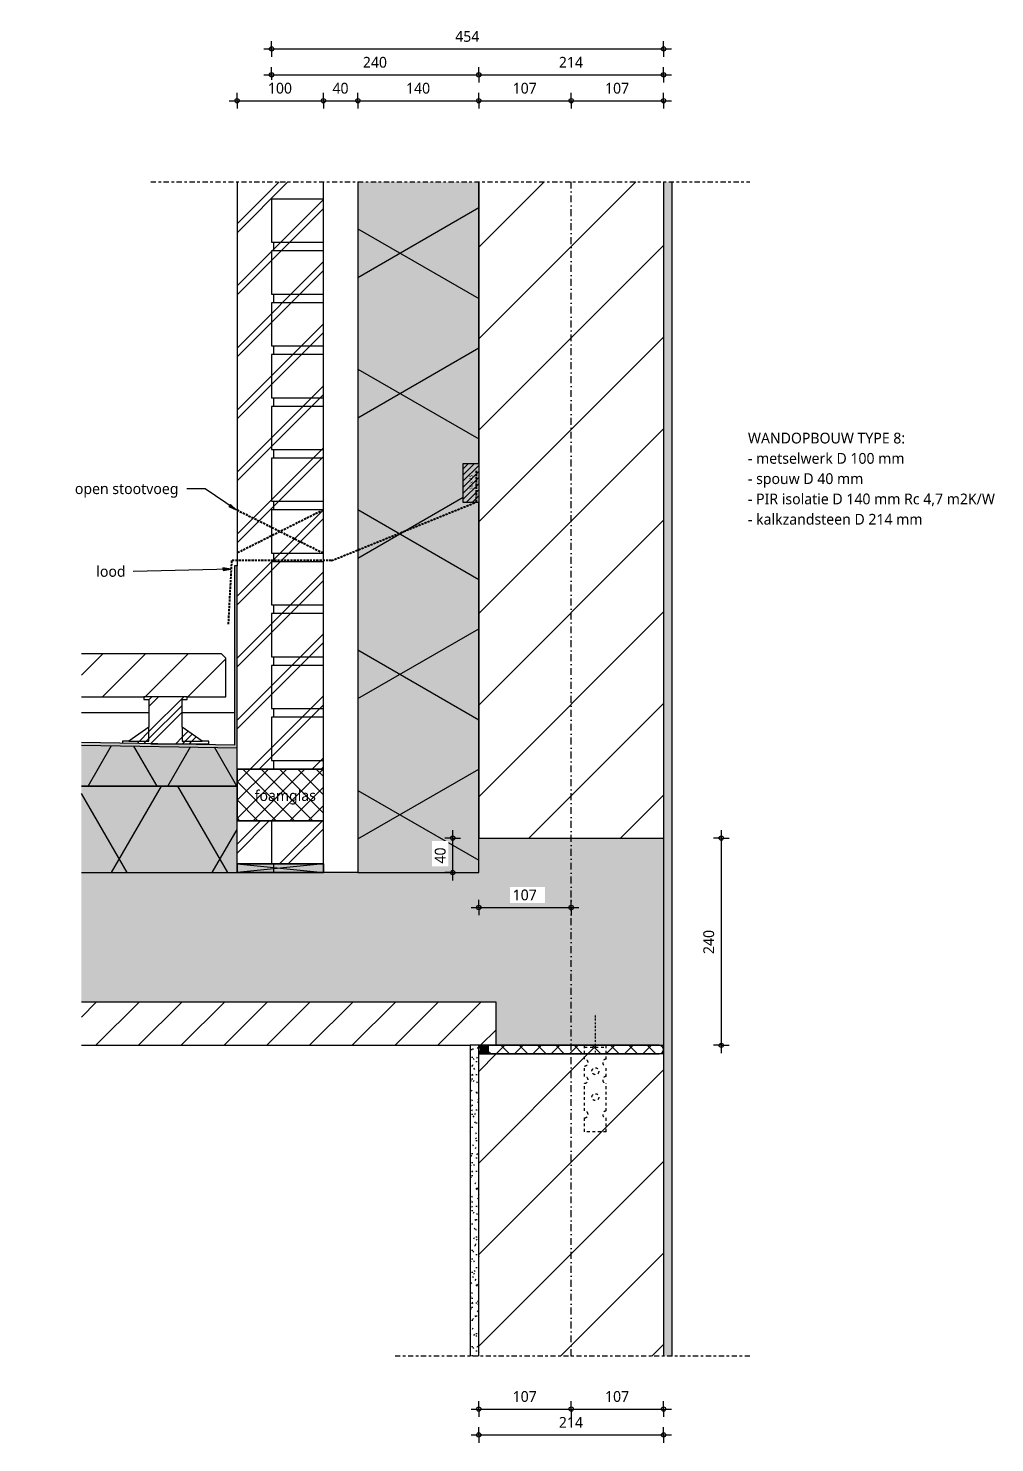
# Model space of a CAD drawing. Header units: millimetres. Extents: x -435 to 27166, y -19117 to 26500.
# Drawn here: x 8158 to 9278, y 15251 to 16889 of the extents above; entities that cross this region are included whole.
import ezdxf

# ---------------------------------------------------------------- set-up
doc = ezdxf.new("R2010")
doc.units = ezdxf.units.MM
for name, pattern in [('Dash', [6.35, 3.175, -3.175]), ('MV_center', [15, 6, -3, 3, -3]), ('MV_hidden', [3.75, 2.5, -1.25]), ('MV_stramien', [16, 8, -4, 0, -4]), ('Streep-stip _ detail', [4, 2, -1, 0, -1])]:
    doc.linetypes.add(name, pattern=pattern)
for name, color, linetype, lineweight in [('A-ANNO-DIMS', 211, 'Continuous', 13), ('A-ANNO-DIMS-5', 211, 'Continuous', 13), ('A-ANNO-NOTE', 131, 'Continuous', 18), ('A-DETL', 90, 'Continuous', 13), ('A-DETL-GENF', 92, 'Continuous', 18), ('A-DETL-MEDM', 33, 'Continuous', 18), ('G-ANNO-TEXT', 231, 'Continuous', 13)]:
    doc.layers.add(name, color=color, linetype=linetype, lineweight=lineweight)
doc.styles.add('Segoe UI_1', font='segoeui.ttf', dxfattribs={"height": 4})
doc.styles.add('Segoe UI_3', font='segoeui.ttf', dxfattribs={"height": 12.5})
doc.styles.add('Segoe UI_B', font='segoeui.ttf', dxfattribs={"height": 12.5})
doc.dimstyles.new('2_5_mm_4', dxfattribs={"dimscale": 304.8, "dimtxt": 13.092049, "dimasz": 0.016404, "dimexe": 0.029528, "dimexo": 0.0625, "dimgap": 0.014764, "dimtad": 1, "dimdec": 0, "dimzin": 0, "dimdsep": 46, "dimtxsty": 'Segoe UI_3', "dimblk1": 'DOTBLANK', "dimblk2": 'DOTBLANK', "dimsah": 1, "dimcen": 0.09, "dimdle": 0.029528, "dimazin": 0, "dimtfac": 1, "dimtdec": 4, "dimtix": 1, "dimtmove": 0, "dimatfit": 3, "dimfxl": 0.029528, "dimfxlon": 1, "dimtvp": 1, "dimtfill": 1, "dimtolj": 1, "dimtzin": 0, "dimarcsym": 2})
pattern_1 = [(45, (0, 0), (-24.74874, 24.74874), [])]
pattern_2 = [(45, (0, 0), (-53.033, 53.033), [])]
pattern_3 = [(45, (0, 0), (-22.45064, 22.45064), []), (45, (7.938, 0), (0, 44.90128), []), (45, (-7.938, 0), (0, 44.90128), [])]
pattern_4 = [(0, (0, 0), (20.32, 5.08), [1.676, -13.564, 1.676, -13.564, -81.28]), (0, (0, 0), (20.32, 5.08), [-30.48, 1.676, -28.804, 1.676, -13.564, -35.56]), (0, (0, 0), (20.32, 5.08), [-76.2, 1.676, -8.484, 1.676, -23.724]), (120, (7.62, 2.54), (-14.559409, 15.0576362), [1.676, -13.564, 1.676, -13.564, -81.28]), (120, (7.62, 2.54), (-14.559409, 15.0576362), [-30.48, 1.676, -28.804, 1.676, -13.564, -35.56]), (120, (7.62, 2.54), (-14.559409, 15.0576362), [-76.2, 1.676, -8.484, 1.676, -23.724]), (240, (10.16, 12.7), (-5.760591, -20.1376362), [1.676, -13.564, 1.676, -13.564, -81.28]), (240, (10.16, 12.7), (-5.760591, -20.1376362), [-30.48, 1.676, -28.804, 1.676, -13.564, -35.56]), (240, (10.16, 12.7), (-5.760591, -20.1376362), [-76.2, 1.676, -8.484, 1.676, -23.724])]
pattern_5 = [(45, (0, 0), (-10.606602, 10.606602), []), (135, (0, 0), (-10.606602, -10.606602), [])]

# ---------------------------------------------------------------- blocks, each defined once
blk = doc.blocks.new('42 isolatie - Type 1-3765957-Details Appartement')
at = {"layer": 'A-DETL-GENF'}
h = blk.add_hatch(color=256, dxfattribs=at)
h.paths.add_polyline_path([(0.3, 0.8), (53.3, 0.8), (53.3, 78.8), (0.3, 79.7), (0.3, 78.8)])
h.paths.add_polyline_path([(103.3, 0.8), (246.4, 0.8), (246.4, 75.8), (103.3, 78), (103.3, 72.9)])
h.paths.add_polyline_path([(705.8, 0.8), (886.1, 0.8), (886.1, 45.5), (705.8, 48.4), (705.8, 45.5)])
at = {"layer": 'A-DETL-GENF', "lineweight": 13}
h = blk.add_hatch(dxfattribs=at)
h.set_pattern_fill('FP_87', color=256, style=0, pattern_type=2)
h.set_pattern_definition([(60, (0, 0), (-69.282, 40), []), (120, (0, 0), (-69.282, -40), [])])
h.paths.add_polyline_path([(0.3, 0.8), (53.3, 0.8), (53.3, 78.8), (0.3, 79.7), (0.3, 78.8)])
h.paths.add_polyline_path([(103.3, 0.8), (246.4, 0.8), (246.4, 75.8), (103.3, 78), (103.3, 72.9)])
h.paths.add_polyline_path([(705.8, 0.8), (886.1, 0.8), (886.1, 45.5), (705.8, 48.4), (705.8, 45.5)])
at = {"layer": 'A-DETL-GENF'}
for p, q in [((886.1, 0.8), (886.1, 45.5)), ((886.1, 0.8), (886.1, 45.5)), ((0.3, 0.8), (53.3, 0.8)), ((103.3, 0.8), (246.4, 0.8)), ((705.8, 0.8), (886.1, 0.8))]:
    blk.add_line(p, q, dxfattribs=at)
blk = doc.blocks.new('42 isolatie - Type 1-3765698-Details Appartement')
at = {"layer": 'A-DETL-GENF'}
blk.add_hatch(color=256, dxfattribs=at).paths.add_polyline_path([(906, 0.8), (906, 140.8), (477.3, 140.8), (477.3, 122.8), (432.3, 122.8), (432.3, 140.8), (106, 140.8), (106, 0.8), (516, 0.8)])
at = {"layer": 'A-DETL-GENF', "lineweight": 13}
h = blk.add_hatch(dxfattribs=at)
h.set_pattern_fill('FP_8', color=256, style=0, pattern_type=2)
h.set_pattern_definition([(60, (-857.8, 704), (-121.936, 70.4), []), (120, (-857.8, 704), (-121.936, -70.4), [])])
h.paths.add_polyline_path([(906, 82.5), (906, 140.8), (477.3, 140.8), (477.3, 122.8), (432.3, 122.8), (432.3, 140.8), (106, 140.8), (106, 0.8), (906, 0.8)])
at = {"layer": 'A-DETL-GENF'}
for p, q in [((432.3, 140.8), (106, 140.8)), ((866, 140.8), (477.3, 140.8)), ((906, 140.8), (866, 140.8)), ((906, 140.8), (866, 140.8)), ((906, 0.8), (906, 140.8)), ((906, 0.8), (906, 140.8)), ((106, 0.8), (906, 0.8)), ((106, 0.8), (906, 0.8))]:
    blk.add_line(p, q, dxfattribs=at)
blk = doc.blocks.new('21 steen_negge_s - Negge 60 mm waalformaat 50_10-4391373-Details Appartement')
at = {"layer": 'A-DETL-GENF'}
for p, q in [((60, -10), (0, -10)), ((57.5, 0), (57.5, -10)), ((60, -60), (60, -10)), ((0, -60), (60, -60))]:
    blk.add_line(p, q, dxfattribs=at)
blk = doc.blocks.new('42 isolatie - Type 1-3765898-Details Appartement')
at = {"layer": 'A-DETL-GENF'}
h = blk.add_hatch(color=256, dxfattribs=at)
h.paths.add_polyline_path([(0.3, 0.8), (3.3, 0.8), (3.3, 20.8), (53.3, 20.8), (53.3, 100.8), (0.3, 100.8), (0.3, 10.8)])
h.paths.add_polyline_path([(153.3, 0.8), (246.4, 0.8), (246.4, 100.8), (103.3, 100.8), (103.3, 20.8), (153.3, 20.8), (153.3, 10.8)])
h.paths.add_polyline_path([(705.8, 0.8), (886.1, 0.8), (886.1, 100.8), (705.8, 100.8)])
at = {"layer": 'A-DETL-GENF', "lineweight": 13}
h = blk.add_hatch(dxfattribs=at)
h.set_pattern_fill('FP_86', color=256, style=0, pattern_type=2)
h.set_pattern_definition([(60, (0, 0), (-87.295, 50.4), []), (120, (0, 0), (-87.295, -50.4), [])])
h.paths.add_polyline_path([(0.3, 0.8), (3.3, 0.8), (3.3, 20.8), (53.3, 20.8), (53.3, 100.8), (0.3, 100.8), (0.3, 10.8)])
h.paths.add_polyline_path([(153.3, 0.8), (246.4, 0.8), (246.4, 100.8), (103.3, 100.8), (103.3, 20.8), (153.3, 20.8), (153.3, 10.8)])
h.paths.add_polyline_path([(705.8, 0.8), (886.1, 0.8), (886.1, 100.8), (705.8, 100.8)])
at = {"layer": 'A-DETL-GENF'}
for p, q in [((53.3, 100.8), (0.3, 100.8)), ((0.3, 100.8), (0.3, 92.8)), ((53.3, 100.8), (0.3, 100.8)), ((246.4, 100.8), (103.3, 100.8)), ((246.4, 100.8), (103.3, 100.8)), ((886.1, 100.8), (705.8, 100.8)), ((886.1, 100.8), (705.8, 100.8)), ((886.1, 0.8), (886.1, 100.8)), ((886.1, 0.8), (886.1, 100.8)), ((0.3, 92.8), (0.3, 0.8)), ((0.3, 92.8), (0.3, 0.8)), ((0.3, 0.8), (3.3, 0.8)), ((0.3, 0.8), (3.3, 0.8)), ((153.3, 0.8), (246.4, 0.8)), ((153.3, 0.8), (246.4, 0.8)), ((705.8, 0.8), (886.1, 0.8)), ((705.8, 0.8), (886.1, 0.8))]:
    blk.add_line(p, q, dxfattribs=at)
blk = doc.blocks.new('00 hout_rechthoekig_sls - Vuren 18x45-V86-Details Appartement')
at = {"layer": 'A-DETL-GENF', "lineweight": 13}
blk.add_hatch(color=256, dxfattribs=at).paths.add_polyline_path([(0, -18), (45, -18), (45, 0), (0, 0)])
at = {"layer": 'A-DETL-MEDM', "lineweight": 13}
h = blk.add_hatch(dxfattribs=at)
h.set_pattern_fill('FP_108', color=256, style=0, pattern_type=2)
h.set_pattern_definition([(315, (-16339.523, 8662.214), (3.5355339, 3.5355339), [])])
h.paths.add_polyline_path([(0, -18), (45, -18), (45, 0), (0, 0)])
at = {"layer": 'A-DETL-MEDM'}
for p, q in [((0, 0), (45, 0)), ((0, -18), (0, 0)), ((45, 0), (45, -18)), ((45, 0), (45, -18)), ((45, 0), (45, -18)), ((45, -18), (0, -18)), ((45, -18), (0, -18))]:
    blk.add_line(p, q, dxfattribs=at)
blk = doc.blocks.new('33 sparing - Type 1-4933715-Details Appartement')
at = {"layer": 'A-DETL-GENF'}
for p, q in [((0, 10), (100, 10)), ((0, 0), (0, 10)), ((0, 10), (100, 0)), ((100, 10), (0, 0)), ((100, 0), (0, 0)), ((100, 10), (100, 0))]:
    blk.add_line(p, q, dxfattribs=at)
blk = doc.blocks.new('20 kz_anker - wandanker 02-4385254-Details Appartement')
at = {"layer": 'A-DETL-GENF', "linetype": 'Streep-stip _ detail', "lineweight": 13}
blk.add_line((8.3, 0), (-36.7, 0), dxfattribs=at)
at = {"layer": 'A-DETL-GENF', "linetype": 'Dash'}
for p, q in [((0, -12.5), (0, 12.5)), ((16, 12.5), (0, 12.5)), ((2, -12.5), (2, 12.5)), ((36, 12.5), (24, 12.5)), ((76, 12.5), (44, 12.5)), ((100, 12.5), (84, 12.5)), ((100, 12.5), (100, -12.5)), ((16, -12.5), (0, -12.5)), ((36, -12.5), (24, -12.5)), ((76, -12.5), (44, -12.5)), ((100, -12.5), (84, -12.5))]:
    blk.add_line(p, q, dxfattribs=at)
for centre in [(30, 0), (60, 0)]:
    blk.add_circle(centre, 4, dxfattribs=at)
for centre, start, end in [((20, 12.5), 180, 0), ((40, 12.5), 180, 0), ((80, 12.5), 180, 0), ((20, -12.5), 360, 180), ((40, -12.5), 360, 180), ((80, -12.5), 360, 180)]:
    blk.add_arc(centre, 4, start, end, dxfattribs=at)
blk = doc.blocks.new('NLRS_00_DI_maskeer - Type 1-4234976-Details Appartement')
at = {"layer": 'A-DETL-GENF', "linetype": 'MV_center'}
blk.add_line((-100, 0), (594, 0), dxfattribs=at)
blk = doc.blocks.new('NLRS_00_DI_maskeer - Type 1-4234824-Details Appartement')
at = {"layer": 'A-DETL-GENF', "linetype": 'MV_center'}
blk.add_line((314, 0), (-100, 0), dxfattribs=at)
blk = doc.blocks.new('DIMBLOCK333-Details Appartement')
at = {"layer": 'A-ANNO-DIMS-5'}
for p, q in [((8440.2, 16834.7), (8440.2, 16843.7)), ((8680.2, 16834.7), (8680.2, 16843.7)), ((8431.2, 16834.7), (8680.2, 16834.7)), ((8440.2, 16834.7), (8440.2, 16825.7)), ((8680.2, 16834.7), (8680.2, 16825.7))]:
    blk.add_line(p, q, dxfattribs=at)
for centre in [(8440.2, 16834.7), (8680.2, 16834.7)]:
    blk.add_circle(centre, 2.5, dxfattribs=at)
at = {"layer": 'A-ANNO-DIMS-5', "color": 0, "insert": (8545.9, 16855.5), "char_height": 12.5, "width": 34.277, "attachment_point": 1, "line_spacing_factor": 1.142579, "style": 'Segoe UI_3', "bg_fill": 3, "box_fill_scale": 1.25, "bg_fill_color": 9, "bg_fill_true_color": 13158600, "bg_fill_transparency": 0}
blk.add_mtext('240', dxfattribs=at)
blk = doc.blocks.new('_DotBlank')
at = {"color": 0, "linetype": 'ByBlock', "lineweight": -2}
blk.add_line((-0.5, 0), (-1, 0), dxfattribs=at)
blk.add_circle((0, 0), 0.5, dxfattribs=at)
blk = doc.blocks.new('DIMBLOCK334-Details Appartement')
at = {"layer": 'A-ANNO-DIMS-5'}
for p, q in [((8680.2, 16834.7), (8680.2, 16843.7)), ((8894.2, 16834.7), (8894.2, 16843.7)), ((8680.2, 16834.7), (8903.2, 16834.7)), ((8680.2, 16834.7), (8680.2, 16825.7)), ((8894.2, 16834.7), (8894.2, 16825.7))]:
    blk.add_line(p, q, dxfattribs=at)
for centre in [(8680.2, 16834.7), (8894.2, 16834.7)]:
    blk.add_circle(centre, 2.5, dxfattribs=at)
at = {"layer": 'A-ANNO-DIMS-5', "color": 0, "insert": (8772.9, 16855.5), "char_height": 12.5, "width": 34.277, "attachment_point": 1, "line_spacing_factor": 1.142579, "style": 'Segoe UI_3', "bg_fill": 3, "box_fill_scale": 1.25, "bg_fill_color": 9, "bg_fill_true_color": 13158600, "bg_fill_transparency": 0}
blk.add_mtext('214', dxfattribs=at)
blk = doc.blocks.new('DIMBLOCK335-Details Appartement')
at = {"layer": 'A-ANNO-DIMS-5'}
for p, q in [((8400.2, 16804.7), (8400.2, 16813.7)), ((8500.2, 16804.7), (8500.2, 16813.7)), ((8391.2, 16804.7), (8500.2, 16804.7)), ((8400.2, 16804.7), (8400.2, 16795.7)), ((8500.2, 16804.7), (8500.2, 16795.7))]:
    blk.add_line(p, q, dxfattribs=at)
for centre in [(8400.2, 16804.7), (8500.2, 16804.7)]:
    blk.add_circle(centre, 2.5, dxfattribs=at)
at = {"layer": 'A-ANNO-DIMS-5', "color": 0, "insert": (8435.9, 16825.5), "char_height": 12.5, "width": 34.277, "attachment_point": 1, "line_spacing_factor": 1.142579, "style": 'Segoe UI_3', "bg_fill": 3, "box_fill_scale": 1.25, "bg_fill_color": 9, "bg_fill_true_color": 13158600, "bg_fill_transparency": 0}
blk.add_mtext('100', dxfattribs=at)
blk = doc.blocks.new('DIMBLOCK336-Details Appartement')
at = {"layer": 'A-ANNO-DIMS-5'}
for p, q in [((8500.2, 16804.7), (8500.2, 16813.7)), ((8540.2, 16804.7), (8540.2, 16813.7)), ((8500.2, 16804.7), (8540.2, 16804.7)), ((8500.2, 16804.7), (8500.2, 16795.7)), ((8540.2, 16804.7), (8540.2, 16795.7))]:
    blk.add_line(p, q, dxfattribs=at)
for centre in [(8500.2, 16804.7), (8540.2, 16804.7)]:
    blk.add_circle(centre, 2.5, dxfattribs=at)
at = {"layer": 'A-ANNO-DIMS-5', "color": 0, "insert": (8510.7, 16825.5), "char_height": 12.5, "width": 22.852, "attachment_point": 1, "line_spacing_factor": 1.142579, "style": 'Segoe UI_3', "bg_fill": 3, "box_fill_scale": 1.25, "bg_fill_color": 9, "bg_fill_true_color": 13158600, "bg_fill_transparency": 0}
blk.add_mtext('40', dxfattribs=at)
blk = doc.blocks.new('DIMBLOCK337-Details Appartement')
at = {"layer": 'A-ANNO-DIMS-5'}
for p, q in [((8540.2, 16804.7), (8540.2, 16813.7)), ((8680.2, 16804.7), (8680.2, 16813.7)), ((8540.2, 16804.7), (8680.2, 16804.7)), ((8540.2, 16804.7), (8540.2, 16795.7)), ((8680.2, 16804.7), (8680.2, 16795.7))]:
    blk.add_line(p, q, dxfattribs=at)
for centre in [(8540.2, 16804.7), (8680.2, 16804.7)]:
    blk.add_circle(centre, 2.5, dxfattribs=at)
at = {"layer": 'A-ANNO-DIMS-5', "color": 0, "insert": (8595.9, 16825.5), "char_height": 12.5, "width": 34.277, "attachment_point": 1, "line_spacing_factor": 1.142579, "style": 'Segoe UI_3', "bg_fill": 3, "box_fill_scale": 1.25, "bg_fill_color": 9, "bg_fill_true_color": 13158600, "bg_fill_transparency": 0}
blk.add_mtext('140', dxfattribs=at)
blk = doc.blocks.new('DIMBLOCK338-Details Appartement')
at = {"layer": 'A-ANNO-DIMS-5'}
for p, q in [((8680.2, 16804.7), (8680.2, 16813.7)), ((8787.2, 16804.7), (8787.2, 16813.7)), ((8680.2, 16804.7), (8787.2, 16804.7)), ((8680.2, 16804.7), (8680.2, 16795.7)), ((8787.2, 16804.7), (8787.2, 16795.7))]:
    blk.add_line(p, q, dxfattribs=at)
for centre in [(8680.2, 16804.7), (8787.2, 16804.7)]:
    blk.add_circle(centre, 2.5, dxfattribs=at)
at = {"layer": 'A-ANNO-DIMS-5', "color": 0, "insert": (8719.4, 16825.5), "char_height": 12.5, "width": 34.277, "attachment_point": 1, "line_spacing_factor": 1.142579, "style": 'Segoe UI_3', "bg_fill": 3, "box_fill_scale": 1.25, "bg_fill_color": 9, "bg_fill_true_color": 13158600, "bg_fill_transparency": 0}
blk.add_mtext('107', dxfattribs=at)
blk = doc.blocks.new('DIMBLOCK339-Details Appartement')
at = {"layer": 'A-ANNO-DIMS-5'}
for p, q in [((8787.2, 16804.7), (8787.2, 16813.7)), ((8894.2, 16804.7), (8894.2, 16813.7)), ((8787.2, 16804.7), (8903.2, 16804.7)), ((8787.2, 16804.7), (8787.2, 16795.7)), ((8894.2, 16804.7), (8894.2, 16795.7))]:
    blk.add_line(p, q, dxfattribs=at)
for centre in [(8787.2, 16804.7), (8894.2, 16804.7)]:
    blk.add_circle(centre, 2.5, dxfattribs=at)
at = {"layer": 'A-ANNO-DIMS-5', "color": 0, "insert": (8826.4, 16825.5), "char_height": 12.5, "width": 34.277, "attachment_point": 1, "line_spacing_factor": 1.142579, "style": 'Segoe UI_3', "bg_fill": 3, "box_fill_scale": 1.25, "bg_fill_color": 9, "bg_fill_true_color": 13158600, "bg_fill_transparency": 0}
blk.add_mtext('107', dxfattribs=at)
blk = doc.blocks.new('DIMBLOCK340-Details Appartement')
at = {"layer": 'A-ANNO-DIMS-5'}
for p, q in [((8440.2, 16864.7), (8440.2, 16873.7)), ((8894.2, 16864.7), (8894.2, 16873.7)), ((8431.2, 16864.7), (8903.2, 16864.7)), ((8440.2, 16864.7), (8440.2, 16855.7)), ((8894.2, 16864.7), (8894.2, 16855.7))]:
    blk.add_line(p, q, dxfattribs=at)
for centre in [(8440.2, 16864.7), (8894.2, 16864.7)]:
    blk.add_circle(centre, 2.5, dxfattribs=at)
at = {"layer": 'A-ANNO-DIMS-5', "color": 0, "insert": (8652.9, 16885.5), "char_height": 12.5, "width": 34.277, "attachment_point": 1, "line_spacing_factor": 1.142579, "style": 'Segoe UI_3', "bg_fill": 3, "box_fill_scale": 1.25, "bg_fill_color": 9, "bg_fill_true_color": 13158600, "bg_fill_transparency": 0}
blk.add_mtext('454', dxfattribs=at)
blk = doc.blocks.new('DIMBLOCK341-Details Appartement')
at = {"layer": 'A-ANNO-DIMS-5'}
for p, q in [((8680.2, 15259.6), (8680.2, 15268.6)), ((8894.2, 15259.6), (8894.2, 15268.6)), ((8671.2, 15259.6), (8903.2, 15259.6)), ((8680.2, 15259.6), (8680.2, 15250.6)), ((8894.2, 15259.6), (8894.2, 15250.6))]:
    blk.add_line(p, q, dxfattribs=at)
for centre in [(8680.2, 15259.6), (8894.2, 15259.6)]:
    blk.add_circle(centre, 2.5, dxfattribs=at)
at = {"layer": 'A-ANNO-DIMS-5', "color": 0, "insert": (8772.9, 15280.4), "char_height": 12.5, "width": 34.277, "attachment_point": 1, "line_spacing_factor": 1.142579, "style": 'Segoe UI_3', "bg_fill": 3, "box_fill_scale": 1.25, "bg_fill_color": 9, "bg_fill_true_color": 13158600, "bg_fill_transparency": 0}
blk.add_mtext('214', dxfattribs=at)
blk = doc.blocks.new('DIMBLOCK342-Details Appartement')
at = {"layer": 'A-ANNO-DIMS-5'}
for p, q in [((8671.2, 15289.6), (8787.2, 15289.6)), ((8680.2, 15289.6), (8680.2, 15298.6)), ((8680.2, 15289.6), (8680.2, 15280.6)), ((8787.2, 15289.6), (8787.2, 15298.6)), ((8787.2, 15289.6), (8787.2, 15280.6))]:
    blk.add_line(p, q, dxfattribs=at)
for centre in [(8680.2, 15289.6), (8787.2, 15289.6)]:
    blk.add_circle(centre, 2.5, dxfattribs=at)
at = {"layer": 'A-ANNO-DIMS-5', "color": 0, "insert": (8719.4, 15310.4), "char_height": 12.5, "width": 34.277, "attachment_point": 1, "line_spacing_factor": 1.142579, "style": 'Segoe UI_3', "bg_fill": 3, "box_fill_scale": 1.25, "bg_fill_color": 9, "bg_fill_true_color": 13158600, "bg_fill_transparency": 0}
blk.add_mtext('107', dxfattribs=at)
blk = doc.blocks.new('DIMBLOCK343-Details Appartement')
at = {"layer": 'A-ANNO-DIMS-5'}
for p, q in [((8787.2, 15289.6), (8787.2, 15298.6)), ((8787.2, 15289.6), (8903.2, 15289.6)), ((8787.2, 15289.6), (8787.2, 15280.6)), ((8894.2, 15289.6), (8894.2, 15298.6)), ((8894.2, 15289.6), (8894.2, 15280.6))]:
    blk.add_line(p, q, dxfattribs=at)
for centre in [(8787.2, 15289.6), (8894.2, 15289.6)]:
    blk.add_circle(centre, 2.5, dxfattribs=at)
at = {"layer": 'A-ANNO-DIMS-5', "color": 0, "insert": (8826.4, 15310.4), "char_height": 12.5, "width": 34.277, "attachment_point": 1, "line_spacing_factor": 1.142579, "style": 'Segoe UI_3', "bg_fill": 3, "box_fill_scale": 1.25, "bg_fill_color": 9, "bg_fill_true_color": 13158600, "bg_fill_transparency": 0}
blk.add_mtext('107', dxfattribs=at)
blk = doc.blocks.new('DIMBLOCK346-Details Appartement')
at = {"layer": 'A-ANNO-DIMS-5'}
for p, q in [((8961, 15959.8), (8961, 15701.8)), ((8961, 15950.8), (8952, 15950.8)), ((8961, 15950.8), (8970, 15950.8)), ((8961, 15710.8), (8952, 15710.8)), ((8961, 15710.8), (8970, 15710.8))]:
    blk.add_line(p, q, dxfattribs=at)
for centre in [(8961, 15950.8), (8961, 15710.8)]:
    blk.add_circle(centre, 2.5, dxfattribs=at)
at = {"layer": 'A-ANNO-DIMS-5', "color": 0, "insert": (8940.2, 15816.5), "char_height": 12.5, "width": 34.277, "attachment_point": 1, "rotation": 90, "line_spacing_factor": 1.142579, "style": 'Segoe UI_3', "bg_fill": 3, "box_fill_scale": 1.25, "bg_fill_color": 9, "bg_fill_true_color": 13158600, "bg_fill_transparency": 0}
blk.add_mtext('240', dxfattribs=at)
blk = doc.blocks.new('DIMBLOCK347-Details Appartement')
at = {"layer": 'A-ANNO-DIMS-5'}
for p, q in [((8650, 15901.8), (8650, 15959.8)), ((8650, 15950.8), (8641, 15950.8)), ((8650, 15950.8), (8659, 15950.8)), ((8650, 15910.8), (8641, 15910.8)), ((8650, 15910.8), (8659, 15910.8))]:
    blk.add_line(p, q, dxfattribs=at)
for centre in [(8650, 15950.8), (8650, 15910.8)]:
    blk.add_circle(centre, 2.5, dxfattribs=at)
at = {"layer": 'A-ANNO-DIMS-5', "color": 0, "insert": (8629.2, 15921.3), "char_height": 12.5, "width": 22.852, "attachment_point": 1, "rotation": 90, "line_spacing_factor": 1.142579, "style": 'Segoe UI_3', "bg_fill": 3, "box_fill_scale": 1.25, "bg_fill_color": 9, "bg_fill_true_color": 13158600, "bg_fill_transparency": 0}
blk.add_mtext('40', dxfattribs=at)
blk = doc.blocks.new('DIMBLOCK348-Details Appartement')
at = {"layer": 'A-ANNO-DIMS-5'}
for p, q in [((8680.2, 15870.4), (8680.2, 15879.4)), ((8787.2, 15870.4), (8787.2, 15879.4)), ((8671.2, 15870.4), (8796.2, 15870.4)), ((8680.2, 15870.4), (8680.2, 15861.4)), ((8787.2, 15870.4), (8787.2, 15861.4))]:
    blk.add_line(p, q, dxfattribs=at)
for centre in [(8680.2, 15870.4), (8787.2, 15870.4)]:
    blk.add_circle(centre, 2.5, dxfattribs=at)
at = {"layer": 'A-ANNO-DIMS-5', "color": 0, "insert": (8719.4, 15891.2), "char_height": 12.5, "width": 34.277, "attachment_point": 1, "line_spacing_factor": 1.142579, "style": 'Segoe UI_3', "bg_fill": 3, "box_fill_scale": 1.25, "bg_fill_color": 9, "bg_fill_true_color": 13158600, "bg_fill_transparency": 0}
blk.add_mtext('107', dxfattribs=at)

msp = doc.modelspace()

# ---------------------------------------------------------------- hatches: boundary and pattern name
at = {"layer": 'A-DETL-GENF', "lineweight": 13}
h = msp.add_hatch(dxfattribs=at)
h.set_pattern_fill('FP_10', color=57, style=0, pattern_type=2)
h.set_pattern_definition([(45, (0, 0), (-35.92102, 35.92102), []), (45, (10.16, 0), (-35.92102, 35.92102), [])])
h.paths.add_polyline_path([(8400.2, 15920.8), (8500.2, 15920.8), (8500.2, 15970.8), (8400.2, 15970.8)])
h.paths.add_polyline_path([(8500.2, 16030.8), (8500.2, 16710.8), (8400.2, 16710.8), (8400.2, 16030.8)])
h = msp.add_hatch(dxfattribs=at)
h.set_pattern_fill('FP_9', color=57, style=0, pattern_type=2)
h.set_pattern_definition(pattern_2)
h.paths.add_polyline_path([(8680.2, 15950.8), (8894.2, 15950.8), (8894.2, 16710.8), (8680.2, 16710.8), (8680.2, 16300.8)])
h = msp.add_hatch(dxfattribs=at)
h.set_pattern_fill('FP_17', color=254, style=0, pattern_type=2)
h.set_pattern_definition(pattern_4)
h.paths.add_polyline_path([(8904.2, 15350.8), (8904.2, 16710.8), (8894.2, 16710.8), (8894.2, 15350.8)])
at = {"layer": 'A-DETL-GENF'}
for color, points in [(7, [(8400.2, 16055.5), (8400.2, 16266.2), (8397.2, 16266.2), (8397.2, 16058.6), (8219.9, 16061.4), (8219.9, 16058.4)]), (9, [(8400.2, 15910.8), (8500.2, 15910.8), (8500.2, 15920.8), (8400.2, 15920.8)]), (1, [(8691.2, 15700.8), (8691.2, 15710.8), (8680.2, 15710.8), (8681.3, 15709.3), (8681.9, 15707.6), (8682.1, 15705.8), (8681.9, 15704), (8681.3, 15702.3), (8680.2, 15700.8)])]:
    msp.add_hatch(color=color, dxfattribs=at).paths.add_polyline_path(points)
at = {"layer": 'A-DETL-GENF', "lineweight": 13}
h = msp.add_hatch(dxfattribs=at)
h.set_pattern_fill('FP_78', color=250, style=0, pattern_type=2)
h.set_pattern_definition(pattern_1)
h.paths.add_polyline_path([(8292.4, 16114.3), (8387.2, 16114.3), (8387.2, 16159.3), (8382.2, 16164.3), (8219.9, 16164.3), (8219.9, 16114.3)])
h = msp.add_hatch(dxfattribs=at)
h.set_pattern_fill('FP_83', color=254, style=0, pattern_type=2)
h.set_pattern_definition(pattern_3)
h.paths.add_polyline_path([(8367.4, 16060.1), (8367.4, 16063.1), (8359.6, 16063.1), (8359.9, 16063), (8336.6, 16063), (8336.6, 16111.3), (8342.4, 16111.3), (8342.4, 16114.3), (8292.4, 16114.3), (8292.4, 16111.3), (8298.2, 16111.3), (8298.2, 16063), (8274.9, 16063), (8275.1, 16063.1), (8267.4, 16063.1), (8267.4, 16060.7), (8300.2, 16060.1), (8359.9, 16060.1)])
h = msp.add_hatch(dxfattribs=at)
h.set_pattern_fill('FP_83', color=254, style=0, pattern_type=2)
h.set_pattern_definition(pattern_3)
h.paths.add_polyline_path([(8336.6, 16063), (8359.9, 16063), (8336.6, 16079.3), (8336.6, 16064.4)])
h.paths.add_polyline_path([(8298.2, 16063), (8298.2, 16079.3), (8274.9, 16063)])
h = msp.add_hatch(dxfattribs=at)
h.set_pattern_fill('FP_21', color=251, style=0, pattern_type=2)
h.set_pattern_definition(pattern_5)
h.paths.add_polyline_path([(8500.2, 15970.8), (8500.2, 16030.8), (8400.2, 16030.8), (8400.2, 15970.8)])
at = {"layer": 'A-DETL-GENF'}
h = msp.add_hatch(color=9, dxfattribs=at)
h.paths.add_polyline_path([(7300.4, 15710.8), (7379.7, 15710.8), (7379.7, 15760.8), (7760.5, 15760.8), (7760.5, 15910.8), (7300.4, 15910.8), (7300.4, 15760.8)])
h.paths.add_polyline_path([(8700.2, 15710.8), (8894.2, 15710.8), (8894.2, 15950.8), (8680.2, 15950.8), (8680.2, 15910.8), (8219.9, 15910.8), (8219.9, 15760.8), (8700.2, 15760.8), (8700.2, 15746.2)])
at = {"layer": 'A-DETL-GENF', "lineweight": 13}
h = msp.add_hatch(dxfattribs=at)
h.set_pattern_fill('FP_78', color=250, style=0, pattern_type=2)
h.set_pattern_definition(pattern_1)
h.paths.add_polyline_path([(8219.9, 15710.8), (8700.2, 15710.8), (8700.2, 15760.8), (8219.9, 15760.8)])
h.paths.add_polyline_path([(7418.7, 15710.8), (7760.5, 15710.8), (7760.5, 15760.8), (7379.7, 15760.8), (7379.7, 15710.8), (7418.5, 15710.8)])
h = msp.add_hatch(dxfattribs=at)
h.set_pattern_fill('FP_17', color=254, style=0, pattern_type=2)
h.set_pattern_definition(pattern_4)
h.paths.add_polyline_path([(8680.2, 15350.8), (8680.2, 15710.8), (8670.2, 15710.8), (8670.2, 15350.8)])
h = msp.add_hatch(dxfattribs=at)
h.set_pattern_fill('FP_21', color=251, style=0, pattern_type=2)
h.set_pattern_definition(pattern_5)
h.paths.add_polyline_path([(8889.2, 15700.8), (8890.5, 15701), (8891.7, 15701.5), (8892.7, 15702.3), (8893.5, 15703.3), (8894, 15704.5), (8894.2, 15705.8), (8894, 15707.1), (8893.5, 15708.3), (8892.7, 15709.3), (8891.7, 15710.1), (8890.5, 15710.6), (8889.2, 15710.8), (8691.2, 15710.8), (8691.2, 15700.8), (8700.2, 15700.8)])
h = msp.add_hatch(dxfattribs=at)
h.set_pattern_fill('FP_9', color=57, style=0, pattern_type=2)
h.set_pattern_definition(pattern_2)
h.paths.add_polyline_path([(8691.2, 15350.8), (8894.2, 15350.8), (8894.2, 15700.8), (8680.2, 15700.8), (8680.2, 15350.8), (8682.1, 15350.8)])
at = {"layer": 'G-ANNO-TEXT'}
for points in [[(8399, 16330.9), (8392.5, 16337.3), (8390.7, 16334.7)], [(8393, 16262.3), (8383.9, 16263.6), (8384, 16260.5)]]:
    msp.add_hatch(color=7, dxfattribs=at).paths.add_polyline_path(points)

# ---------------------------------------------------------------- linework, layer by layer
at = {"layer": 'A-DETL', "lineweight": 18}
for p, q in [((8400.2, 16710.8), (8400.2, 16266.2)), ((8500.2, 16030.8), (8500.2, 16710.8)), ((8680.2, 16710.8), (8680.2, 16384.5)), ((8894.2, 16710.8), (8894.2, 15350.8)), ((8904.2, 15350.8), (8904.2, 16710.8)), ((8680.2, 16339.5), (8680.2, 15950.8)), ((8400.2, 16266.2), (8397.2, 16266.2)), ((8397.2, 16266.2), (8397.2, 16058.6)), ((8400.2, 16055.5), (8400.2, 16266.2)), ((8382.2, 16164.3), (8219.9, 16164.3)), ((8387.2, 16159.3), (8382.2, 16164.3)), ((8387.2, 16114.3), (8387.2, 16159.3)), ((8219.9, 16114.3), (8292.4, 16114.3)), ((8342.4, 16114.3), (8292.4, 16114.3)), ((8292.4, 16114.3), (8292.4, 16111.3)), ((8292.4, 16111.3), (8298.2, 16111.3)), ((8298.2, 16111.3), (8298.2, 16079.3)), ((8336.6, 16079.3), (8336.6, 16111.3)), ((8336.6, 16111.3), (8342.4, 16111.3)), ((8342.4, 16114.3), (8387.2, 16114.3)), ((8342.4, 16111.3), (8342.4, 16114.3)), ((8298.2, 16095.8), (8219.9, 16095.8)), ((8397.2, 16095.8), (8336.6, 16095.8)), ((8298.2, 16079.3), (8274.9, 16063)), ((8298.2, 16063), (8298.2, 16079.3)), ((8359.9, 16063), (8336.6, 16079.3)), ((8336.6, 16079.3), (8336.6, 16063)), ((8397.2, 16058.6), (8219.9, 16061.4)), ((8219.9, 16058.4), (8400.2, 16055.5)), ((8275.1, 16063.1), (8267.4, 16063.1)), ((8267.4, 16063.1), (8267.4, 16060.7)), ((8274.9, 16063), (8298.2, 16063)), ((8300.2, 16060.1), (8367.4, 16060.1)), ((8336.6, 16063), (8359.9, 16063)), ((8367.4, 16063.1), (8359.6, 16063.1)), ((8367.4, 16060.1), (8367.4, 16063.1)), ((8400.2, 16030.8), (8500.2, 16030.8)), ((8400.2, 16030.8), (8400.2, 15970.8)), ((8500.2, 16030.8), (8400.2, 16030.8)), ((8500.2, 15970.8), (8500.2, 16030.8)), ((8500.2, 15970.8), (8400.2, 15970.8)), ((8400.2, 15970.8), (8500.2, 15970.8)), ((8500.2, 15920.8), (8500.2, 15970.8)), ((8680.2, 15950.8), (8894.2, 15950.8)), ((8400.2, 15920.8), (8500.2, 15920.8)), ((8500.2, 15920.8), (8400.2, 15920.8)), ((8400.2, 15920.8), (8400.2, 15910.8)), ((8540.2, 15910.8), (8400.2, 15910.8)), ((8400.2, 15910.8), (8500.2, 15910.8)), ((8500.2, 15910.8), (8500.2, 15920.8)), ((8700.2, 15760.8), (8219.9, 15760.8)), ((8700.2, 15710.8), (8700.2, 15760.8)), ((8219.9, 15710.8), (8670.2, 15710.8)), ((8670.2, 15710.8), (8670.2, 15350.8)), ((8680.2, 15710.8), (8670.2, 15710.8)), ((8680.2, 15350.8), (8680.2, 15710.8)), ((8691.2, 15710.8), (8680.2, 15710.8)), ((8691.2, 15710.8), (8700.2, 15710.8)), ((8691.2, 15700.8), (8691.2, 15710.8)), ((8889.2, 15710.8), (8691.2, 15710.8)), ((8691.2, 15710.8), (8691.2, 15700.8)), ((8700.2, 15710.8), (8894.2, 15710.8)), ((8680.2, 15700.8), (8691.2, 15700.8)), ((8894.2, 15700.8), (8691.2, 15700.8)), ((8691.2, 15700.8), (8889.2, 15700.8))]:
    msp.add_line(p, q, dxfattribs=at)
at = {"layer": 'A-DETL', "linetype": 'MV_stramien', "lineweight": 18}
msp.add_line((8787.2, 15350.8), (8787.2, 16710.8), dxfattribs=at)
at = {"layer": 'A-DETL', "linetype": 'MV_hidden', "lineweight": 25}
for p, q in [((8677.7, 16340.1), (8677.7, 16376.2)), ((8509.5, 16272.1), (8677.7, 16340.1)), ((8500.2, 16330.8), (8400.2, 16280.8)), ((8400.2, 16330.8), (8500.2, 16280.8)), ((8393.8, 16272.1), (8389.9, 16197.4)), ((8509.5, 16272.1), (8393.8, 16272.1))]:
    msp.add_line(p, q, dxfattribs=at)
at = {"layer": 'A-DETL', "lineweight": 18}
for centre, radius, start, end in [((8674.6, 15705.8), 7.51, 318.2461, 41.7539), ((8889.2, 15705.8), 5, 270, 90)]:
    msp.add_arc(centre, radius, start, end, dxfattribs=at)
at = {"layer": 'G-ANNO-TEXT', "color": 250}
for p, q in [((8363.1, 16355.4), (8342.2, 16355.4)), ((8399, 16330.9), (8363.1, 16355.4)), ((8392.5, 16337.3), (8390.7, 16334.7)), ((8390.7, 16334.7), (8399, 16330.9)), ((8399, 16330.9), (8392.5, 16337.3)), ((8393, 16262.3), (8279.8, 16259.6)), ((8393, 16262.3), (8383.9, 16263.6)), ((8383.9, 16263.6), (8384, 16260.5)), ((8384, 16260.5), (8393, 16262.3))]:
    msp.add_line(p, q, dxfattribs=at)

# ---------------------------------------------------------------- block references
at = {"layer": 'A-DETL-GENF', "linetype": 'MV_center'}
for name, p in [('NLRS_00_DI_maskeer - Type 1-4234976-Details Appartement', (8400.2, 16710.8)), ('NLRS_00_DI_maskeer - Type 1-4234824-Details Appartement', (8680.2, 15350.8))]:
    msp.add_blockref(name, p, dxfattribs=at)
at = {"layer": 'A-DETL-GENF'}
for name, p, rotation in [('42 isolatie - Type 1-3765698-Details Appartement', (8539.4, 16816.8), 270.0000000000011), ('21 steen_negge_s - Negge 60 mm waalformaat 50_10-4391373-Details Appartement', (8500.2, 16630.8), 180), ('21 steen_negge_s - Negge 60 mm waalformaat 50_10-4391373-Details Appartement', (8500.2, 16570.8), 180), ('21 steen_negge_s - Negge 60 mm waalformaat 50_10-4391373-Details Appartement', (8500.2, 16510.8), 180), ('21 steen_negge_s - Negge 60 mm waalformaat 50_10-4391373-Details Appartement', (8500.2, 16450.8), 180), ('21 steen_negge_s - Negge 60 mm waalformaat 50_10-4391373-Details Appartement', (8500.2, 16390.8), 180), ('21 steen_negge_s - Negge 60 mm waalformaat 50_10-4391373-Details Appartement', (8500.2, 16330.8), 180), ('21 steen_negge_s - Negge 60 mm waalformaat 50_10-4391373-Details Appartement', (8500.2, 16270.8), 180), ('21 steen_negge_s - Negge 60 mm waalformaat 50_10-4391373-Details Appartement', (8500.2, 16210.8), 180), ('21 steen_negge_s - Negge 60 mm waalformaat 50_10-4391373-Details Appartement', (8500.2, 16150.8), 180), ('21 steen_negge_s - Negge 60 mm waalformaat 50_10-4391373-Details Appartement', (8500.2, 16090.8), 180), ('21 steen_negge_s - Negge 60 mm waalformaat 50_10-4391373-Details Appartement', (8500.2, 16030.8), 180), ('21 steen_negge_s - Negge 60 mm waalformaat 50_10-4391373-Details Appartement', (8500.2, 15910.8), 180)]:
    msp.add_blockref(name, p, dxfattribs=dict(at, rotation=rotation))
for name, p in [('42 isolatie - Type 1-3765957-Details Appartement', (7514.2, 16010)), ('42 isolatie - Type 1-3765898-Details Appartement', (7514.2, 15910)), ('33 sparing - Type 1-4933715-Details Appartement', (8400.2, 15910.8))]:
    msp.add_blockref(name, p, dxfattribs=at)
at = {"layer": 'A-DETL-GENF', "linetype": 'Streep-stip _ detail', "lineweight": 13, "rotation": 270.0000000000005}
msp.add_blockref('20 kz_anker - wandanker 02-4385254-Details Appartement', (8815.2, 15710.8), dxfattribs=at)
at = {"layer": 'A-DETL-MEDM', "lineweight": 13, "rotation": 90.0000000000001}
msp.add_blockref('00 hout_rechthoekig_sls - Vuren 18x45-V86-Details Appartement', (8662.2, 16339.5), dxfattribs=at)

# ---------------------------------------------------------------- texts
at = {"layer": 'A-ANNO-NOTE', "lineweight": 13, "insert": (8669.3, 16353.7), "char_height": 4, "width": 23.65, "attachment_point": 1, "rotation": 90, "style": 'Segoe UI_1'}
msp.add_mtext('18 x 45', dxfattribs=at)
at = {"layer": 'G-ANNO-TEXT', "color": 7, "char_height": 12.5, "attachment_point": 1}
for s, insert, width, style in [('WANDOPBOUW TYPE 8:', (8991.9, 16420.3), 243.312, 'Segoe UI_B'), ('- metselwerk D 100 mm', (8991.9, 16396.8), 225.274, 'Segoe UI_3'), ('- spouw D 40 mm', (8991.9, 16373.3), 168.354, 'Segoe UI_3'), ('open stootvoeg', (8212.4, 16361.7), 148.312, 'Segoe UI_3'), ('- PIR isolatie D 140 mm Rc 4,7 m2K/W', (8991.9, 16349.8), 360.759, 'Segoe UI_3'), ('- kalkzandsteen D 214 mm', (8991.9, 16326.3), 251.329, 'Segoe UI_3'), ('lood', (8237.2, 16265.9), 42.489, 'Segoe UI_3'), ('foamglas', (8420.6, 16006.3), 85.781, 'Segoe UI_3')]:
    msp.add_mtext(s, dxfattribs=dict(at, insert=insert, width=width, style=style))

# ---------------------------------------------------------------- dimensions: what is measured, and where the dimension line sits
at = {"layer": 'A-ANNO-DIMS'}
for base, p1, p2, override, picture, middle in [((8680.2, 16834.7), (8440.2, 16825.7), (8680.2, 16825.7), {"dimpost": '<>', "dimfxl": 240.000777}, 'DIMBLOCK333-Details Appartement', (8560.2, 16845.6)), ((8894.2, 15259.6), (8680.2, 15268.6), (8894.2, 15268.6), {"dimpost": '<>', "dimfxl": 214}, 'DIMBLOCK341-Details Appartement', (8787.2, 15270.5))]:
    dim = msp.add_linear_dim(base=base, p1=p1, p2=p2, dimstyle='2_5_mm_4', override=override, dxfattribs=at)
    dim.commit()
    dim.dimension.update_dxf_attribs({"geometry": picture, "text_midpoint": middle})
dim = msp.add_linear_dim(base=(8961, 15710.8), p1=(8952, 15950.8), p2=(8952, 15710.8), angle=90, dimstyle='2_5_mm_4', override={"dimpost": '<>', "dimfxl": 240.00009}, dxfattribs=at)
dim.commit()
dim.dimension.update_dxf_attribs({"geometry": 'DIMBLOCK346-Details Appartement', "text_midpoint": (8950, 15830.8)})

# ---------------------------------------------------------------- next in the draw order: dimensions: what is measured, and where the dimension line sits
for base, p1, p2, override, picture, middle in [((8894.2, 16834.7), (8680.2, 16825.7), (8894.2, 16825.7), {"dimpost": '<>', "dimfxl": 214}, 'DIMBLOCK334-Details Appartement', (8787.2, 16845.6)), ((8500.2, 16804.7), (8400.2, 16795.7), (8500.2, 16813.7), {"dimpost": '<>', "dimfxl": 101.607086}, 'DIMBLOCK335-Details Appartement', (8450.2, 16815.7)), ((8787.2, 15870.4), (8680.2, 15879.4), (8787.2, 15879.4), {"dimpost": '<>', "dimfxl": 107}, 'DIMBLOCK348-Details Appartement', (8733.7, 15881.4)), ((8787.2, 15289.6), (8680.2, 15298.6), (8787.2, 15298.6), {"dimpost": '<>', "dimfxl": 107}, 'DIMBLOCK342-Details Appartement', (8733.7, 15300.6))]:
    dim = msp.add_linear_dim(base=base, p1=p1, p2=p2, dimstyle='2_5_mm_4', override=override, dxfattribs=at)
    dim.commit()
    dim.dimension.update_dxf_attribs({"geometry": picture, "text_midpoint": middle})
dim = msp.add_linear_dim(base=(8650, 15950.8), p1=(8641, 15910.8), p2=(8659, 15950.8), angle=90, dimstyle='2_5_mm_4', override={"dimpost": '<>', "dimfxl": 43.863424}, dxfattribs=at)
dim.commit()
dim.dimension.update_dxf_attribs({"geometry": 'DIMBLOCK347-Details Appartement', "text_midpoint": (8639, 15930.8)})

# ---------------------------------------------------------------- next in the draw order: dimensions: what is measured, and where the dimension line sits
for base, p1, p2, override, picture, middle in [((8894.2, 16864.7), (8440.2, 16855.7), (8894.2, 16855.7), {"dimpost": '<>', "dimfxl": 454.000777}, 'DIMBLOCK340-Details Appartement', (8667.2, 16875.5)), ((8540.2, 16804.7), (8500.2, 16813.7), (8540.2, 16813.7), {"dimpost": '<>', "dimfxl": 40.000777}, 'DIMBLOCK336-Details Appartement', (8520.2, 16815.6)), ((8894.2, 15289.6), (8787.2, 15298.6), (8894.2, 15298.6), {"dimpost": '<>', "dimfxl": 107}, 'DIMBLOCK343-Details Appartement', (8840.7, 15300.6))]:
    dim = msp.add_linear_dim(base=base, p1=p1, p2=p2, dimstyle='2_5_mm_4', override=override, dxfattribs=at)
    dim.commit()
    dim.dimension.update_dxf_attribs({"geometry": picture, "text_midpoint": middle})

# ---------------------------------------------------------------- next in the draw order: dimensions: what is measured, and where the dimension line sits
dim = msp.add_linear_dim(base=(8680.2, 16804.7), p1=(8540.2, 16813.7), p2=(8680.2, 16813.7), dimstyle='2_5_mm_4', override={"dimpost": '<>', "dimfxl": 140}, dxfattribs=at)
dim.commit()
dim.dimension.update_dxf_attribs({"geometry": 'DIMBLOCK337-Details Appartement', "text_midpoint": (8610.2, 16815.7)})

# ---------------------------------------------------------------- next in the draw order: dimensions: what is measured, and where the dimension line sits
dim = msp.add_linear_dim(base=(8787.2, 16804.7), p1=(8680.2, 16813.7), p2=(8787.2, 16813.7), dimstyle='2_5_mm_4', override={"dimpost": '<>', "dimfxl": 107}, dxfattribs=at)
dim.commit()
dim.dimension.update_dxf_attribs({"geometry": 'DIMBLOCK338-Details Appartement', "text_midpoint": (8733.7, 16815.7)})

# ---------------------------------------------------------------- next in the draw order: dimensions: what is measured, and where the dimension line sits
dim = msp.add_linear_dim(base=(8894.2, 16804.7), p1=(8787.2, 16813.7), p2=(8894.2, 16813.7), dimstyle='2_5_mm_4', override={"dimpost": '<>', "dimfxl": 107}, dxfattribs=at)
dim.commit()
dim.dimension.update_dxf_attribs({"geometry": 'DIMBLOCK339-Details Appartement', "text_midpoint": (8840.7, 16815.7)})

doc.saveas('drawing.dxf')
